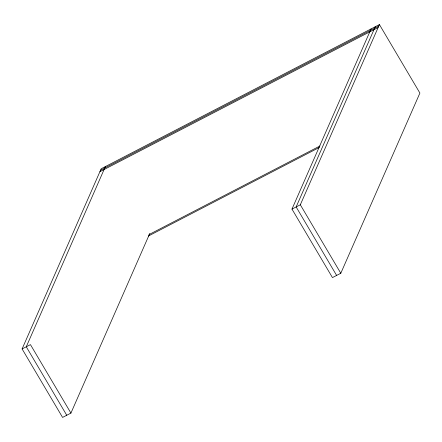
<?xml version="1.0" encoding="UTF-8"?>
<svg xmlns="http://www.w3.org/2000/svg" width="442" height="442" viewBox="0 0 442 442"><rect width="100%" height="100%" fill="white"/><g stroke="black" fill="none" stroke-linecap="round" stroke-linejoin="round"><path stroke-width="0.66" d="M149.75 233.531L70.924 413.099L62.576 417.425L22.1 348.937L101.201 168.739L379.424 24.575L419.9 93.063L340.799 273.261L332.45 277.587L291.974 209.105L371.076 28.901M105.378 166.579L26.271 346.777L66.748 415.259M375.252 26.741L296.151 206.939L336.622 275.421M291.974 209.105L300.322 204.779L379.424 24.575M100.555 170.214L378.777 26.05M99.909 171.689L378.131 27.526M148.998 234.569L319.975 145.976M148.352 236.045L319.328 147.451M22.1 348.937L30.448 344.616L70.924 413.099M300.322 204.779L340.799 273.261"/></g></svg>
